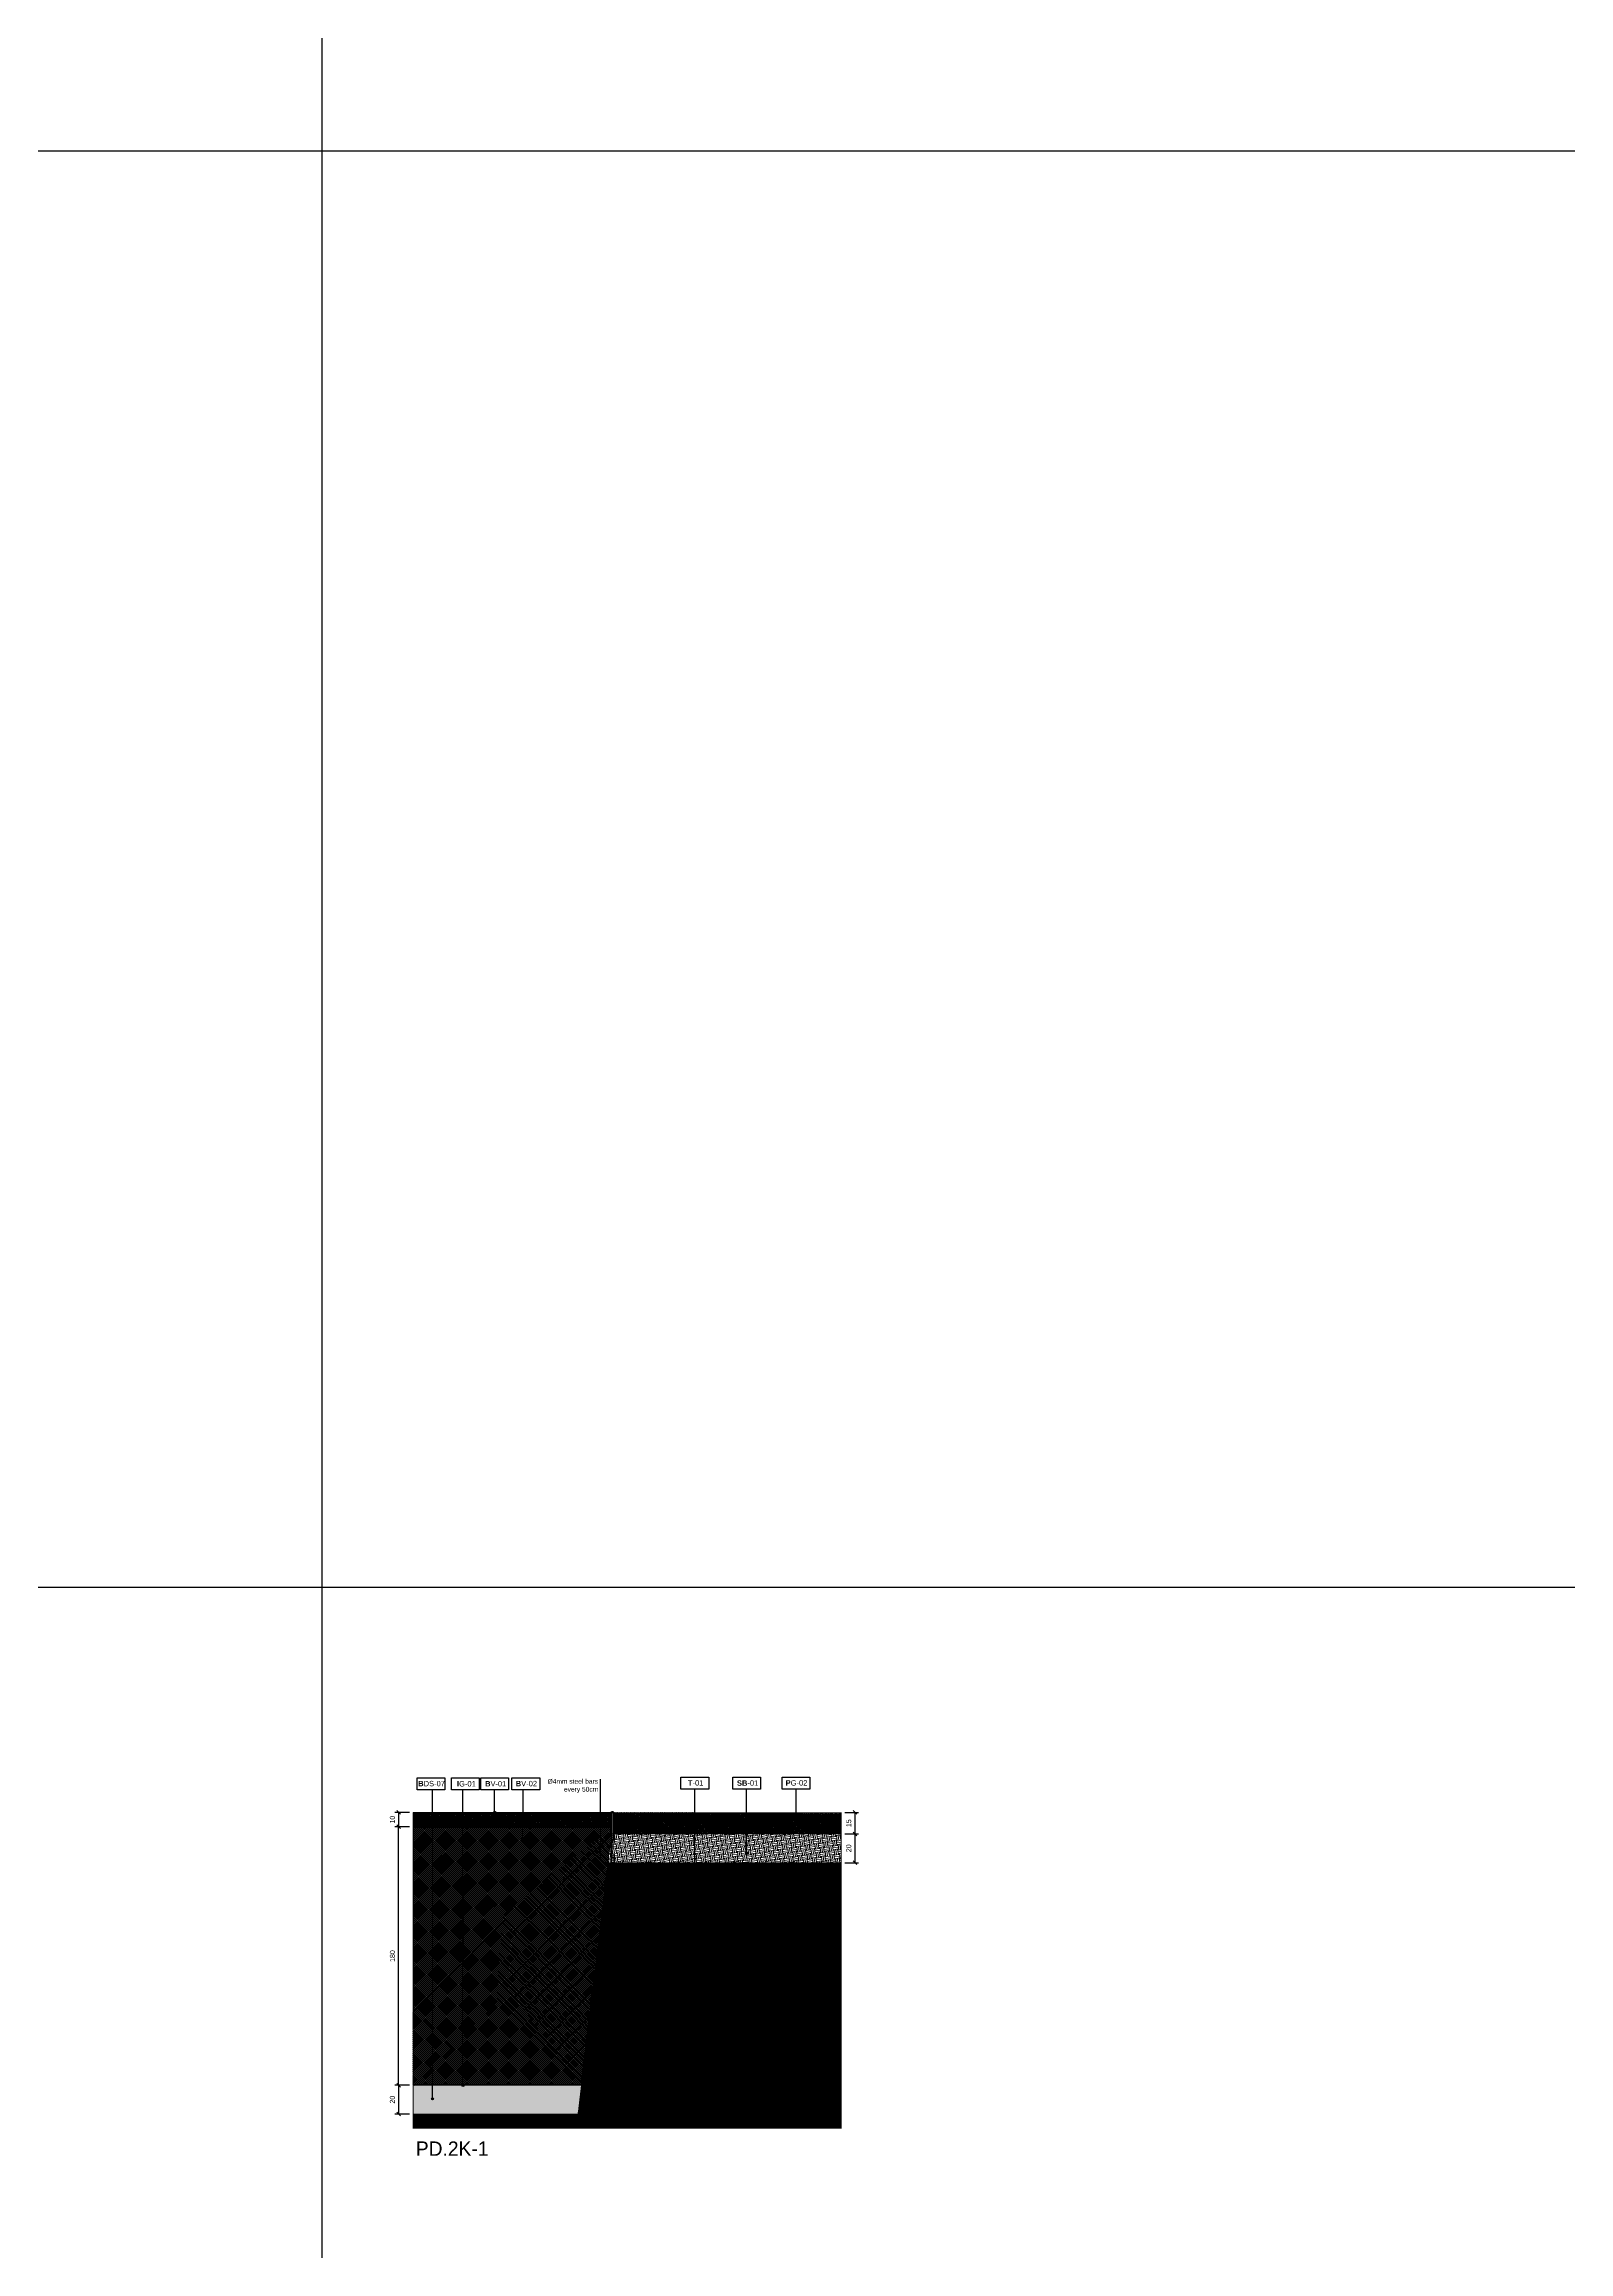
# Model space of a CAD drawing. Header units: metres. Extents: x -325 to 301, y -147 to 149.
# Drawn here: x 30.3 to 40.91, y 18.83 to 34.2 of the extents above; entities that cross this region are included whole.
import ezdxf

# ---------------------------------------------------------------- set-up
doc = ezdxf.new("R2010")
doc.units = ezdxf.units.M
doc.linetypes.add('ACAD_ISO03W100', pattern=[30, 12, -18])
doc.linetypes.add('DASH_1', pattern=[0.4, 0.1, -0.3])
doc.layers.get('Defpoints').update_dxf_attribs({"lineweight": 13})
doc.layers.add('-aux', color=50, linetype='Continuous', plot=False)
doc.layers.add('0-TX-1_25', color=7, linetype='Continuous', true_color=0x3f4f7f)
doc.layers.add('03-SOL-H-sorra', color=7, linetype='Continuous', true_color=0x7e7a67)
for name, color, linetype in [('02-L-Geotextile', 32, 'Continuous'), ('A-KEYPLAN_HATCH', 7, 'Continuous'), ('A_TEXT_2', 7, 'Continuous'), ('EIT_3 TR terra vegetal', 45, 'Continuous')]:
    doc.layers.add(name, color=color, linetype=linetype)
doc.layers.add('03-TR-Paviment_02_Sealed Gravel', color=7, linetype='Continuous', lineweight=5, true_color=0xd4be8c)
for name, color, linetype, lineweight in [('1-CM', 7, 'Continuous', 0), ('2-L-secció', 1, 'Continuous', 0), ('2-metall', 5, 'Continuous', 0), ('3-TR Seleccionat', 44, 'Continuous', 0), ('3-TR Tot-u', 37, 'Continuous', 0), ('3-TR-recebo', 252, 'Continuous', 0)]:
    doc.layers.add(name, color=color, linetype=linetype, lineweight=lineweight)
doc.styles.add('Arial_4', font='arial.ttf', dxfattribs={"height": 1.8})
doc.styles.get("Standard").update_dxf_attribs({"font": 'arial.ttf'})
doc.styles.add('x-llegenda materials$0$ENGRAVERS', font='TT0586M.TTF')
doc.dimstyles.new('ISO-25', dxfattribs={"dimtxt": 0.1, "dimasz": 0.1, "dimexe": 0.1, "dimexo": 0.1, "dimgap": 0.1, "dimtad": 1, "dimdec": 0, "dimlfac": 100, "dimzin": 9, "dimtxsty": 'Standard', "dimblk": 'OBLIQUE', "dimcen": 0.1, "dimadec": 0, "dimazin": 0, "dimtfac": 1, "dimtdec": 0, "dimtmove": 0, "dimatfit": 3, "dimldrblk": 'OBLIQUE', "dimfxl": 1, "dimarcsym": 0})

# ---------------------------------------------------------------- blocks, each defined once
blk = doc.blocks.new('hatch keyplan 2')
at = {"layer": 'A-KEYPLAN_HATCH'}
blk.add_lwpolyline([(0, 0.0055), (0.0129, 0.0055), (0.0129, 0), (0, 0)], close=True, dxfattribs=at)
blk = doc.blocks.new('hatch keyplan')
at = {"layer": 'A-KEYPLAN_HATCH'}
blk.add_blockref('hatch keyplan 2', (1.4306, 0.8521), dxfattribs=at)
blk = doc.blocks.new('SB-01')
at = {"layer": 'A-KEYPLAN_HATCH'}
blk.add_blockref('hatch keyplan', (-1.4306, -0.8521), dxfattribs=at)
at = {"layer": 'A_TEXT_2', "insert": (-0.0008, 0.004), "char_height": 0.0025, "attachment_point": 1}
blk.add_mtext_dynamic_manual_height_columns('\\pi0.00271;{\\fArial|b1|i0|c0|p34;SB}-01', width=0.014562, gutter_width=0.015, heights=[0], dxfattribs=at)
blk = doc.blocks.new('T-01')
at = {"layer": 'A-KEYPLAN_HATCH'}
blk.add_blockref('hatch keyplan', (-1.4306, -0.8521), dxfattribs=at)
at = {"layer": 'A_TEXT_2', "insert": (-0.0008, 0.0041), "char_height": 0.0025, "attachment_point": 1}
blk.add_mtext_dynamic_manual_height_columns('\\pi0.00405;{\\fArial|b1|i0|c0|p34;T}-01', width=0.014562, gutter_width=0.015, heights=[0], dxfattribs=at)
blk = doc.blocks.new('PG02')
at = {"layer": 'A-KEYPLAN_HATCH'}
blk.add_blockref('hatch keyplan', (-1.4296, -0.8521), dxfattribs=at)
at = {"layer": 'A_TEXT_2', "insert": (0.0002, 0.0041), "char_height": 0.0025, "attachment_point": 1}
blk.add_mtext_dynamic_manual_height_columns('\\pi0.00245,t0.01245;{\\fArial|b1|i0|c0|p34;P}G-02', width=0.014562, gutter_width=0.015, heights=[0], dxfattribs=at)
blk = doc.blocks.new('_Oblique')
at = {"color": 0, "lineweight": -2}
blk.add_line((-0.5, -0.5), (0.5, 0.5), dxfattribs=at)
blk = doc.blocks.new('*D207')
at = {"layer": '0-TX-1_25', "color": 0, "lineweight": -2, "transparency": 16777216}
for p, q in [((35.871, 21.888), (35.966, 21.888)), ((35.941, 21.888), (35.941, 21.738)), ((35.871, 21.738), (35.966, 21.738))]:
    blk.add_line(p, q, dxfattribs=at)
at = {"layer": 'Defpoints', "color": 0, "transparency": 16777216}
for p in [(35.846, 21.888), (35.846, 21.738), (35.941, 21.738)]:
    blk.add_point(p, dxfattribs=at)
at = {"layer": '0-TX-1_25', "color": 0, "lineweight": -2, "transparency": 16777216, "xscale": 0.025, "yscale": 0.025, "zscale": 0.025}
for p, rotation in [((35.941, 21.888), 90), ((35.941, 21.738), 270)]:
    blk.add_blockref('_Oblique', p, dxfattribs=dict(at, rotation=rotation))
at = {"layer": '0-TX-1_25', "color": 0, "transparency": 16777216, "insert": (35.898, 21.813), "char_height": 0.035, "attachment_point": 5, "rotation": 90}
blk.add_mtext('15', dxfattribs=at)
blk = doc.blocks.new('*D208')
at = {"layer": '0-TX-1_25', "color": 0, "lineweight": -2, "transparency": 16777216}
for p, q in [((35.871, 21.738), (35.966, 21.738)), ((35.941, 21.738), (35.941, 21.538)), ((35.871, 21.538), (35.966, 21.538))]:
    blk.add_line(p, q, dxfattribs=at)
at = {"layer": 'Defpoints', "color": 0, "transparency": 16777216}
for p in [(35.846, 21.738), (35.846, 21.538), (35.941, 21.538)]:
    blk.add_point(p, dxfattribs=at)
at = {"layer": '0-TX-1_25', "color": 0, "lineweight": -2, "transparency": 16777216, "xscale": 0.025, "yscale": 0.025, "zscale": 0.025}
for p, rotation in [((35.941, 21.738), 90), ((35.941, 21.538), 270)]:
    blk.add_blockref('_Oblique', p, dxfattribs=dict(at, rotation=rotation))
at = {"layer": '0-TX-1_25', "color": 0, "transparency": 16777216, "insert": (35.898, 21.638), "char_height": 0.035, "attachment_point": 5, "rotation": 90}
blk.add_mtext('20', dxfattribs=at)
blk = doc.blocks.new('POINT')
at = {"layer": '0-TX-1_25'}
h = blk.add_hatch(dxfattribs=at)
h.set_pattern_fill('ANGLE', color=256)
h.set_pattern_definition([(0, (-83.747, -12.726), (0, 6.985), [5.08, -1.905]), (90, (-83.747, -12.726), (-6.985, 4e-16), [5.08, -1.905])])
edge = h.paths.add_edge_path()
edge.add_arc((0, 0), 0.0075, 0, 360)
h = blk.add_hatch(color=256, dxfattribs=at)
h.dxf.hatch_style = 1
edge = h.paths.add_edge_path()
edge.add_arc((0, 0), 0.0075, 0, 360)
blk.add_circle((0, 0), 0.0075, dxfattribs=at)
blk = doc.blocks.new('B-V02')
at = {"layer": 'A-KEYPLAN_HATCH'}
blk.add_blockref('hatch keyplan', (-1.4306, -0.8521), dxfattribs=at)
at = {"layer": 'A_TEXT_2', "insert": (-0.0008, 0.0041), "char_height": 0.0025, "attachment_point": 1}
blk.add_mtext_dynamic_manual_height_columns('\\pi0.00255;{\\fArial|b1|i0|c0|p34;B}V-02', width=0.014562, gutter_width=0.015, heights=[0], dxfattribs=at)
blk = doc.blocks.new('B-V01')
at = {"layer": 'A-KEYPLAN_HATCH'}
blk.add_blockref('hatch keyplan', (-1.4306, -0.8521), dxfattribs=at)
at = {"layer": 'A_TEXT_2', "lineweight": 211, "insert": (-0.0008, 0.004), "char_height": 0.002459, "attachment_point": 1, "line_spacing_factor": 0.938532, "style": 'Arial_4'}
blk.add_mtext_dynamic_manual_height_columns('\\pi0.00285;{\\fArial|b1|i0|c0|p34;B}V-01', width=0.014562, gutter_width=0.015, heights=[0], dxfattribs=at)
blk = doc.blocks.new('*D306')
at = {"layer": '0-TX-1_25', "color": 0, "lineweight": -2, "transparency": 16777216}
for p, q in [((32.84, 19.988), (32.74, 19.988)), ((32.765, 19.988), (32.765, 19.788)), ((32.84, 19.788), (32.74, 19.788))]:
    blk.add_line(p, q, dxfattribs=at)
at = {"layer": 'Defpoints', "color": 0, "transparency": 16777216}
for p in [(32.865, 19.988), (32.765, 19.788), (32.865, 19.788)]:
    blk.add_point(p, dxfattribs=at)
at = {"layer": '0-TX-1_25', "color": 0, "lineweight": -2, "transparency": 16777216, "xscale": 0.025, "yscale": 0.025, "zscale": 0.025}
for p, rotation in [((32.765, 19.988), 90), ((32.765, 19.788), 270)]:
    blk.add_blockref('_Oblique', p, dxfattribs=dict(at, rotation=rotation))
at = {"layer": '0-TX-1_25', "color": 0, "transparency": 16777216, "insert": (32.722, 19.888), "char_height": 0.035, "attachment_point": 5, "rotation": 90}
blk.add_mtext('20', dxfattribs=at)
blk = doc.blocks.new('*D307')
at = {"layer": '0-TX-1_25', "color": 0, "lineweight": -2, "transparency": 16777216}
for p, q in [((32.841, 21.788), (32.74, 21.788)), ((32.765, 19.988), (32.765, 21.788)), ((32.84, 19.988), (32.74, 19.988))]:
    blk.add_line(p, q, dxfattribs=at)
at = {"layer": 'Defpoints', "color": 0, "transparency": 16777216}
for p in [(32.765, 21.788), (32.866, 21.788), (32.865, 19.988)]:
    blk.add_point(p, dxfattribs=at)
at = {"layer": '0-TX-1_25', "color": 0, "lineweight": -2, "transparency": 16777216, "xscale": 0.025, "yscale": 0.025, "zscale": 0.025}
for p, rotation in [((32.765, 21.788), 90), ((32.765, 19.988), 270)]:
    blk.add_blockref('_Oblique', p, dxfattribs=dict(at, rotation=rotation))
at = {"layer": '0-TX-1_25', "color": 0, "transparency": 16777216, "insert": (32.722, 20.888), "char_height": 0.035, "attachment_point": 5, "rotation": 90}
blk.add_mtext('180', dxfattribs=at)
blk = doc.blocks.new('*D308')
at = {"layer": '0-TX-1_25', "color": 0, "lineweight": -2, "transparency": 16777216}
for p, q in [((32.841, 21.888), (32.74, 21.888)), ((32.765, 21.888), (32.765, 21.788)), ((32.841, 21.788), (32.74, 21.788))]:
    blk.add_line(p, q, dxfattribs=at)
at = {"layer": 'Defpoints', "color": 0, "transparency": 16777216}
for p in [(32.866, 21.888), (32.765, 21.788), (32.866, 21.788)]:
    blk.add_point(p, dxfattribs=at)
at = {"layer": '0-TX-1_25', "color": 0, "lineweight": -2, "transparency": 16777216, "xscale": 0.025, "yscale": 0.025, "zscale": 0.025}
for p, rotation in [((32.765, 21.888), 90), ((32.765, 21.788), 270)]:
    blk.add_blockref('_Oblique', p, dxfattribs=dict(at, rotation=rotation))
at = {"layer": '0-TX-1_25', "color": 0, "transparency": 16777216, "insert": (32.722, 21.838), "char_height": 0.035, "attachment_point": 5, "rotation": 90}
blk.add_mtext('10', dxfattribs=at)
blk = doc.blocks.new('IG01')
at = {"layer": 'A-KEYPLAN_HATCH', "xscale": 10, "yscale": 10, "zscale": 10}
blk.add_blockref('hatch keyplan', (-14.306, -8.521), dxfattribs=at)
at = {"layer": 'A_TEXT_2', "insert": (-0.008, 0.04), "char_height": 0.025, "attachment_point": 1}
blk.add_mtext_dynamic_manual_height_columns('\\pi0.03354;{\\fArial|b1|i0|c0|p34;I}G-01', width=0.14562, gutter_width=0.15, heights=[0], dxfattribs=at)
blk = doc.blocks.new('*D1507')
at = {"layer": '0-TX-1_25', "color": 0, "lineweight": -2, "transparency": 16777216}
for p, q in [((125.071, 30.38), (124.976, 30.38)), ((125.001, 30.38), (125.001, 30.229)), ((124.901, 30.229), (125.026, 30.229))]:
    blk.add_line(p, q, dxfattribs=at)
at = {"layer": 'Defpoints', "color": 0, "transparency": 16777216}
for p in [(125.096, 30.38), (22.721, 30.229), (125.001, 30.229)]:
    blk.add_point(p, dxfattribs=at)
at = {"layer": '0-TX-1_25', "color": 0, "lineweight": -2, "transparency": 16777216, "xscale": 0.025, "yscale": 0.025, "zscale": 0.025}
for p, rotation in [((125.001, 30.38), 90), ((125.001, 30.229), 270)]:
    blk.add_blockref('_Oblique', p, dxfattribs=dict(at, rotation=rotation))
at = {"layer": '0-TX-1_25', "color": 0, "transparency": 16777216, "insert": (124.958, 30.304), "char_height": 0.035, "attachment_point": 5, "rotation": 90}
blk.add_mtext('15', dxfattribs=at)
blk = doc.blocks.new('*D1716')
at = {"layer": '0-TX-1_25', "color": 0, "lineweight": -2, "transparency": 16777216}
for p, q in [((22.794, 30.841), (22.669, 30.841)), ((22.694, 30.841), (22.694, 30.727)), ((22.706, 30.727), (22.669, 30.727))]:
    blk.add_line(p, q, dxfattribs=at)
at = {"layer": 'Defpoints', "color": 0, "transparency": 16777216}
for p in [(141.186, 30.841), (22.694, 30.727), (22.731, 30.727)]:
    blk.add_point(p, dxfattribs=at)
at = {"layer": '0-TX-1_25', "color": 0, "lineweight": -2, "transparency": 16777216, "xscale": 0.025, "yscale": 0.025, "zscale": 0.025}
for p, rotation in [((22.694, 30.841), 90), ((22.694, 30.727), 270)]:
    blk.add_blockref('_Oblique', p, dxfattribs=dict(at, rotation=rotation))
at = {"layer": '0-TX-1_25', "color": 0, "transparency": 16777216, "insert": (22.652, 30.784), "char_height": 0.035, "attachment_point": 5, "rotation": 90}
blk.add_mtext('11', dxfattribs=at)
blk = doc.blocks.new('B-DS07')
at = {"layer": 'A-KEYPLAN_HATCH'}
blk.add_blockref('hatch keyplan', (-1.4306, -0.8521), dxfattribs=at)
at = {"layer": 'A_TEXT_2', "insert": (-0.0008, 0.0041), "char_height": 0.0025, "attachment_point": 1}
blk.add_mtext_dynamic_manual_height_columns('\\pi0.00128;{\\fArial|b1|i0|c0|p34;B}DS-07', width=0.014562, gutter_width=0.015, heights=[0], dxfattribs=at)

msp = doc.modelspace()

# ---------------------------------------------------------------- hatches: boundary and pattern name
at = {"layer": '03-SOL-H-sorra'}
h = msp.add_hatch(dxfattribs=at)
h.set_pattern_fill('GRAVEL', color=256, scale=0.0015, angle=45.5782, style=0)
h.set_pattern_definition([(273.59101932522, (346871.605255, 4550246.8797274), (0.0315614064445395, -0.4576978562580837), [0.0051258216, -0.50745725459347]), (230.547972825218, (346871.605576, 4550246.8746116), (0.2927988807063723, 0.3532028672832049), [0.0087960708, -0.87081073340286]), (178.08867892522, (346871.5999867, 4550246.8678197), (0.5659992078467491, -0.0212298543760944), [0.0062022228, -0.6140208419115]), (312.851920825218, (346871.5963892, 4550246.8505404), (-0.5175580738186486, 0.5605615490069846), [0.0080100678, -0.79299656138607]), (338.41188600522, (346871.601837, 4550246.8446681), (-0.4598729198166084, 0.1839537648957676), [0.0078545055, -0.77759711618016]), (42.851920825218, (346871.6091405, 4550246.8417782), (-0.5605615490069846, -0.5175580738186486), [0.0080100678, -0.79299656138607]), (83.272472295218, (346871.6150127, 4550246.8472259), (-0.07456488151619256, -0.6204217665785452), [0.0105929049, -1.0486967297137]), (117.833560195218, (346871.6162537, 4550246.8577459), (-0.4119755516710567, 0.7771642521535052), [0.0100007928, -0.99007884902858]), (167.007797445218, (346871.6115843, 4550246.8665896), (-0.5670867396270464, 0.1289874402380721), [0.008037195, -0.79568318548068]), (220.81459012522, (346871.6037528, 4550246.8683965), (0.3205539276823793, 0.2726565595165129), [0.0091756992, -0.44960905425]), (267.975669625218, (346871.5968084, 4550246.8623992), (-0.0206860886832061, -0.6198780006864176), [0.0118661688, -1.17475158768266]), (184.39230665522, (346871.623062, 4550246.877213), (-0.3499402705637986, -0.0304738746748875), [0.0040500681, -0.40095848736516]), (217.04746622522, (346871.619024, 4550246.8769027), (0.4011002339134928, 0.3004116048933317), [0.0077052297, -0.7628195849556]), (270.5782318252, (346871.612874, 4550246.87226), (0.02721127936783, -0.02666751347925), [0.0053881401, -0.04849339662642]), (248.77682233522, (346871.607742, 4550246.873556), (0.078915008673756, 0.189391423792005), [0.0029016198, -0.2872593355334]), (337.37964131522, (346871.606692, 4550246.870851), (-0.108301351586422, 0.052791261062361), [0.0041034843, -0.20107129485]), (76.54198835522, (346871.6104795, 4550246.869273), (0.0255799817070285, 0.1349688650610565), [0.0066647949, -0.21549447229365]), (207.14328300522, (346871.612031, 4550246.875754), (0.080546306324867, 0.027755045260628), [0.0048193071, -0.11566347175242]), (61.96777215922, (346871.5912245, 4550246.8550685), (0.1850412966889904, 0.3521153341160528), [0.00675132, -0.6683824000881]), (115.92440776522, (346871.5943974, 4550246.8610278), (0.1926540191158534, -0.402187765749548), [0.0056639841, -0.560733235173]), (338.77682233522, (346871.6065884, 4550246.881088), (-0.189391423792145, 0.0789150086738104), [0.0058032015, -0.2843577538334]), (29.18869149522, (346871.611998, 4550246.8789872), (-0.3483089728825237, -0.1921102532649198), [0.00675132, -0.6683824000881]), (25.02218660522, (346871.6080955, 4550246.8385346), (-0.187760126131903, -0.0827213698806518), [0.006510528, -0.3190160146966]), (340.35337242522, (346871.613995, 4550246.8412884), (-0.4326616405274602, 0.1572862511984727), [0.0054550818, -0.5400539007108]), (112.37964131522, (346871.6340663, 4550246.8546926), (-0.082721369892451, 0.1877601261267086), [0.0058032015, -0.2843577538334]), (62.93225646522, (346871.6318568, 4550246.8600587), (-0.237832557729163, -0.4604166857141386), [0.0063867411, -0.632285639703]), (115.02218660522, (346871.6209992, 4550246.841359), (0.0827213698793478, -0.1877601261324785), [0.003255264, -0.3222712786966]), (146.88816429922, (346871.632466, 4550246.85306), (-0.135512630950578, 0.079458774549162), [0.001942719, -0.1923299244679]), (211.54198835722, (346871.630839, 4550246.854121), (0.107213819805569, 0.05496632462424), [0.0078545055, -0.14923581883604]), (231.58723778522, (346871.624145, 4550246.8500123), (0.2394638554089973, 0.2987803071700668), [0.007279005, -0.72062047295006]), (349.26829935522, (346871.612929, 4550246.866873), (-0.081090072216726, 0.026123747585034), [0.0054948582, -0.1318766453952]), (38.735458415218, (346871.6183273, 4550246.8658494), (0.5077702878614525, 0.4092567223212005), [0.0095933514, -0.94974013597546]), (106.52362772522, (346871.6258105, 4550246.8718522), (0.083808901653172, -0.2955177118273786), [0.0039226236, -0.38834088477165]), (135.5782318252, (346871.624695, 4550246.875613), (-0.05387879284708, -0.00054376588858), [0.002286, -0.035814]), (165.83466898522, (346871.6227953, 4550246.850268), (0.2971490094863614, -0.0778274769041831), [0.0052930044, -0.524009111598]), (93.59101932522, (346871.6176632, 4550246.8515634), (-0.0315614064429377, 0.4576978562581842), [0.0102516432, -0.50233143299347]), (45.5782318252, (346871.61702, 4550246.861795), (-0.00054376588858, 0.05387879284708), [0.009906, -0.028194]), (10.88307832522, (346871.6239546, 4550246.8688699), (0.457154090321056, 0.085440199570956), [0.0060241434, -0.5963897508621]), (299.63283592522, (346871.6298704, 4550246.870007), (0.0821776039944156, -0.1338813332833923), [0.0055474362, -0.27182475058158]), (253.224207185218, (346871.6326133, 4550246.8651853), (-0.2345699624821267, -0.7836894427648844), [0.0090321765, -0.89418696634407]), (221.004310565218, (346871.6300064, 4550246.8565375), (-0.3738889545980399, -0.3270791183025397), [0.0095554419, -0.9459876968436])])
h.paths.add_polyline_path([(34.036, 19.988), (34.014, 19.788), (32.865, 19.788), (32.865, 19.988)])
at = {"layer": '03-TR-Paviment_02_Sealed Gravel'}
h = msp.add_hatch(dxfattribs=at)
h.set_pattern_fill('_USER', color=256, scale=0.008, angle=234.1752, style=0, double=1, pattern_type=0)
h.set_pattern_definition([(234.175244, (18.936847, 23.661927), (0.006486488, -0.0046824645), []), (324.175244, (18.936847, 23.661927), (0.0046824645, 0.006486488), [])])
h.paths.add_polyline_path([(35.846, 21.738), (35.846, 21.883), (34.261, 21.888), (34.259, 21.739)])
at = {"layer": '2-metall'}
h = msp.add_hatch(color=256, dxfattribs=at)
h.dxf.hatch_style = 1
h.paths.add_polyline_path([(34.248, 21.888), (34.259, 21.888), (34.259, 21.638), (34.248, 21.638), (34.248, 21.768)])
at = {"layer": '3-TR Seleccionat'}
h = msp.add_hatch(dxfattribs=at)
h.set_pattern_fill('ANSI31', color=256, scale=0.002, angle=45, style=0)
h.set_pattern_definition([(90, (-441041.613714, -650815.1349645), (-0.00635, 1e-18), [])])
h.paths.add_polyline_path([(34.014, 19.788), (34.22, 21.538), (35.846, 21.538), (35.846, 19.688), (34.93, 19.688), (32.866, 19.688), (32.866, 19.788)])
at = {"layer": '3-TR Tot-u'}
h = msp.add_hatch(dxfattribs=at)
h.set_pattern_fill('EARTH', color=256, scale=0.005, angle=-80.8248, style=0)
h.set_pattern_definition([(279.17524, (18.936847, 23.661927), (0.03640645, -0.02628108), [0.03175, -0.03175]), (279.17524, (18.9486, 23.663826), (0.03640645, -0.02628108), [0.03175, -0.03175]), (279.17524, (18.960355, 23.665724), (0.03640645, -0.02628108), [0.03175, -0.03175]), (9.17524, (18.964906, 23.66244), (0.02628108, 0.03640645), [0.03175, -0.03175]), (9.17524, (18.966804, 23.650685), (0.02628108, 0.03640645), [0.03175, -0.03175]), (9.17524, (18.968703, 23.63893), (0.02628108, 0.03640645), [0.03175, -0.03175])])
h.paths.add_polyline_path([(34.22, 21.538), (34.494, 21.538), (35.846, 21.538), (35.846, 21.738), (34.248, 21.739)])
at = {"layer": '3-TR-recebo'}
h = msp.add_hatch(dxfattribs=at)
h.set_pattern_fill('_USER', color=256, scale=0.008, angle=230.5315, style=0, double=1, pattern_type=0)
h.set_pattern_definition([(230.5315, (36.910398, 21.792019), (0.006175793, -0.005085232), []), (320.5315, (36.910398, 21.792019), (0.005085232, 0.006175793), [])])
h.paths.add_polyline_path([(32.866, 21.888), (32.866, 21.788), (34.248, 21.789), (34.248, 21.888)])
at = {"layer": 'EIT_3 TR terra vegetal'}
h = msp.add_hatch(dxfattribs=at)
h.set_pattern_fill('_USER', color=256, scale=0.01, angle=45, style=0, double=1, pattern_type=0)
h.set_pattern_definition([(45, (0, 0), (-0.0070710678, 0.0070710678), []), (135, (0, 0), (-0.0070710678, -0.0070710678), [])])
h.paths.add_polyline_path([(34.036, 19.988), (34.22, 21.538), (34.248, 21.739), (34.248, 21.788), (32.866, 21.788), (32.865, 19.988)])

# ---------------------------------------------------------------- linework, layer by layer
at = {"layer": '-aux'}
for points in [[(32.234, 3.457), (32.234, 133.457)], [(12.234, 33.457), (142.234, 33.457)], [(12.234, 23.457), (142.234, 23.457)]]:
    msp.add_lwpolyline(points, dxfattribs=at)
at = {"layer": '0-TX-1_25'}
for points in [[(33.001, 19.894), (33.001, 22.046)], [(33.213, 19.988), (33.213, 22.046)], [(33.433, 21.888), (33.433, 22.046)], [(33.632, 21.703), (33.632, 22.046)], [(34.168, 22.12), (34.168, 21.565), (34.243, 21.5)], [(34.827, 21.416), (34.827, 22.051)], [(35.187, 21.605), (35.187, 22.051)], [(35.531, 21.769), (35.531, 22.051)]]:
    msp.add_lwpolyline(points, dxfattribs=at)
at = {"layer": '02-L-Geotextile', "linetype": 'ACAD_ISO03W100', "ltscale": 0.002, "const_width": 0.005, "elevation": 0}
msp.add_lwpolyline([(34.036, 19.988), (34.22, 21.538)], dxfattribs=at)
at = {"layer": '02-L-Geotextile', "color": 244, "linetype": 'ACAD_ISO03W100', "ltscale": 0.002, "true_color": 0x991b1e, "const_width": 0.005}
msp.add_lwpolyline([(32.866, 19.988), (34.036, 19.988)], dxfattribs=at)
at = {"layer": '1-CM'}
for points in [[(34.248, 21.888), (32.866, 21.888)], [(35.846, 21.884), (34.253, 21.888)], [(34.248, 21.788), (32.866, 21.788)], [(32.866, 21.788), (34.248, 21.788)], [(34.22, 21.538), (34.494, 21.538), (35.846, 21.538), (35.846, 21.738), (34.248, 21.739), (34.22, 21.538)], [(34.248, 21.8), (34.243, 21.8), (34.243, 21.1), (34.248, 21.1), (34.248, 21.8), (34.243, 21.8)], [(35.846, 21.738), (34.332, 21.738)], [(34.22, 21.538), (34.014, 19.788)], [(32.865, 19.988), (34.036, 19.988)], [(34.014, 19.788), (32.866, 19.788)]]:
    msp.add_lwpolyline(points, dxfattribs=at)
at = {"layer": '1-CM', "linetype": 'DASH_1', "ltscale": 0.025}
msp.add_lwpolyline([(34.264, 21.8), (34.259, 21.8), (34.269, 21.1), (34.274, 21.1), (34.264, 21.8), (34.259, 21.8)], dxfattribs=at)
at = {"layer": '2-L-secció'}
for p, q in [((32.866, 21.888), (32.866, 19.688)), ((35.846, 21.888), (35.846, 19.688))]:
    msp.add_line(p, q, dxfattribs=at)
at = {"layer": '2-metall'}
msp.add_lwpolyline([(34.248, 21.888), (34.259, 21.888), (34.259, 21.638), (34.248, 21.638), (34.248, 21.768), (34.248, 21.768), (34.248, 21.888), (34.259, 21.888)], dxfattribs=at)

# ---------------------------------------------------------------- block references
at = {"layer": '0-TX-1_25', "xscale": 15, "yscale": 15, "zscale": 15}
for name, p in [('B-DS07', (32.894, 22.046)), ('B-V01', (33.337, 22.046)), ('B-V02', (33.554, 22.046)), ('T-01', (34.73, 22.051)), ('SB-01', (35.091, 22.051))]:
    msp.add_blockref(name, p, dxfattribs=at)
at = {"layer": '0-TX-1_25'}
for p in [(33.433, 21.888), (34.253, 21.888), (33.632, 21.703), (35.531, 21.769), (35.187, 21.605), (34.243, 21.5), (34.827, 21.416), (33.213, 19.988), (33.001, 19.894)]:
    msp.add_blockref('POINT', p, dxfattribs=at)
at = {"layer": '1-CM', "xscale": 1.5, "yscale": 1.5, "zscale": 1.5}
msp.add_blockref('IG01', (33.133, 22.046), dxfattribs=at)
at = {"layer": 'A-KEYPLAN_HATCH', "xscale": 14.99999999999007, "yscale": 14.99999999999007, "zscale": 14.99999999999007}
msp.add_blockref('PG02', (35.419, 22.051), dxfattribs=at)

# ---------------------------------------------------------------- texts
at = {"layer": '-aux', "insert": (32.885, 19.597), "char_height": 0.1, "width": 19.2101, "attachment_point": 1, "style": 'x-llegenda materials$0$ENGRAVERS'}
msp.add_mtext('PD.2K-1', dxfattribs=at)
at = {"layer": '0-TX-1_25', "insert": (33.801, 22.121), "char_height": 0.033, "attachment_point": 1}
msp.add_mtext_dynamic_manual_height_columns('\\pi0.0012;Ø4mm steel bars \\P\\pi0.11492;every 50cm', width=0.34853, gutter_width=12.5, heights=[0], dxfattribs=at)

# ---------------------------------------------------------------- dimensions: what is measured, and where the dimension line sits
at = {"layer": '0-TX-1_25'}
for base, p1, p2, picture, middle in [((22.694, 30.727), (141.186, 30.841), (22.731, 30.727), '*D1716', (22.652, 30.784)), ((125.001, 30.229), (125.096, 30.38), (22.721, 30.229), '*D1507', (124.958, 30.304)), ((32.765, 21.788), (32.866, 21.888), (32.866, 21.788), '*D308', (32.722, 21.838)), ((35.941, 21.738), (35.846, 21.888), (35.846, 21.738), '*D207', (35.898, 21.813)), ((32.765, 21.788), (32.865, 19.988), (32.866, 21.788), '*D307', (32.722, 20.888)), ((35.941, 21.538), (35.846, 21.738), (35.846, 21.538), '*D208', (35.898, 21.638)), ((32.765, 19.788), (32.865, 19.988), (32.865, 19.788), '*D306', (32.722, 19.888))]:
    dim = msp.add_linear_dim(base=base, p1=p1, p2=p2, angle=90, dimstyle='ISO-25', override={"dimtxt": 0.035, "dimasz": 0.025, "dimexe": 0.025, "dimexo": 0.025, "dimgap": 0.025, "dimblk1": 'Oblique', "dimblk2": 'Oblique', "dimsah": 1, "dimfxl": 0.1, "dimfxlon": 1, "dimarcsym": 1}, dxfattribs=at)
    dim.commit()
    dim.dimension.update_dxf_attribs({"geometry": picture, "text_midpoint": middle})

doc.saveas('drawing.dxf')
